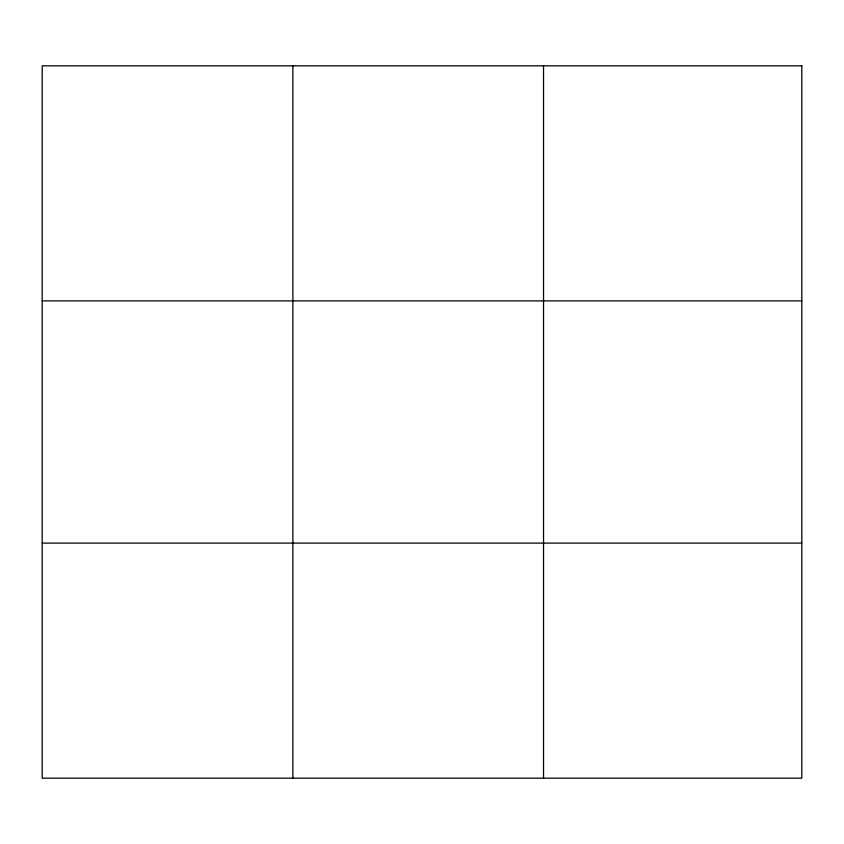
<?xml version="1.0" encoding="UTF-8"?>
<svg xmlns="http://www.w3.org/2000/svg" width="844" height="844" viewBox="0 0 844 844"><rect width="100%" height="100%" fill="white"/><g stroke="black" fill="none" stroke-linecap="round" stroke-linejoin="round"><path stroke-width="1.27" d="M292.868 65.821L292.868 778.179M543.536 65.821L543.536 778.179M42.2 300.897L801.8 300.897M42.2 543.103L801.8 543.103M801.8 65.821L801.8 778.179L42.2 778.179L42.2 65.821L801.8 65.821"/></g></svg>
